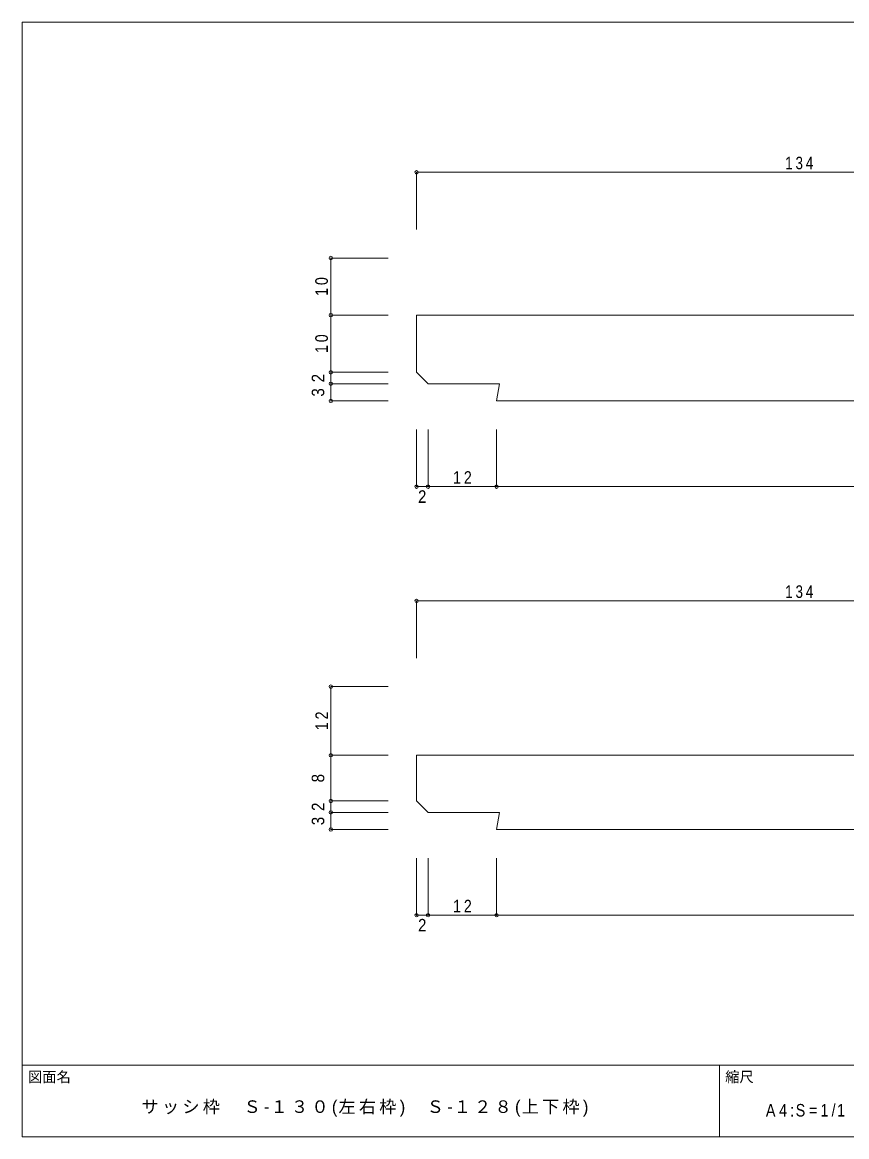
# Model space of a CAD drawing. Units: millimetres at full size, sheet at 1:1. Extents: x -141 to 141, y -98 to 98.
# Drawn here: x -141 to 3.3, y -97.5 to 97.5 of the extents above; entities that cross this region are included whole.
import ezdxf
from ezdxf.enums import TextEntityAlignment as Align

# ---------------------------------------------------------------- set-up
doc = ezdxf.new("R2010")
doc.units = ezdxf.units.MM
doc.header["$PDMODE"] = 32
doc.header["$PDSIZE"] = 0.6
for name, color, linetype, lineweight in [('0-0_ＫＢ製品', 2, 'Continuous', 9), ('0-3_寸法', 4, 'Continuous', 9), ('F-0_図面枠', 5, 'Continuous', 9), ('F-5_F-5ﾚｲﾔ', 7, 'Continuous', 9)]:
    doc.layers.add(name, color=color, linetype=linetype, lineweight=lineweight)
doc.styles.add('HGｺﾞｼｯｸM', font='')
doc.styles.get('HGｺﾞｼｯｸM').set_extended_font_data('HGｺﾞｼｯｸM')

msp = doc.modelspace()

# ---------------------------------------------------------------- linework, layer by layer
at = {"layer": '0-0_ＫＢ製品'}
for p, q in [((-72, 46.25), (-72, 36.25)), ((-70, 34.25), (-72, 36.25)), ((-70, 34.25), (-57.5, 34.25)), ((-58, 31.25), (-57.5, 34.25)), ((69, 31.25), (-58, 31.25)), ((-72, -38.75), (-72, -30.75)), ((62, -30.75), (-72, -30.75)), ((-70, -40.75), (-72, -38.75)), ((-70, -40.75), (-57.5, -40.75)), ((-58, -43.75), (-57.5, -40.75)), ((71, -43.75), (-58, -43.75))]:
    msp.add_line(p, q, dxfattribs=at)
msp.add_lwpolyline([(62, 56.25), (62, 46.25), (-72, 46.25)], dxfattribs=at)
at = {"layer": '0-3_寸法'}
for p, q in [((62, 71.25), (-72, 71.25)), ((-72, 71.25), (-72, 61.25)), ((-87, 56.25), (-87, 46.25)), ((-87, 56.25), (-77, 56.25)), ((-87, 46.25), (-77, 46.25)), ((-87, 46.25), (-87, 36.25)), ((-87, 36.25), (-77, 36.25)), ((-87, 36.25), (-87, 34.25)), ((-87, 34.25), (-77, 34.25)), ((-87, 34.25), (-87, 31.25)), ((-87, 31.25), (-77, 31.25)), ((-72, 16.25), (-72, 26.25)), ((-70, 16.25), (-70, 26.25)), ((-58, 16.25), (-58, 26.25)), ((-72, 16.25), (-70, 16.25)), ((-70, 16.25), (-58, 16.25)), ((-58, 16.25), (70, 16.25)), ((62, -3.75), (-72, -3.75)), ((-72, -3.75), (-72, -13.75)), ((-87, -18.75), (-87, -30.75)), ((-87, -18.75), (-77, -18.75)), ((-87, -30.75), (-77, -30.75)), ((-87, -30.75), (-87, -38.75)), ((-87, -38.75), (-77, -38.75)), ((-87, -38.75), (-87, -40.75)), ((-87, -40.75), (-77, -40.75)), ((-87, -40.75), (-87, -43.75)), ((-87, -43.75), (-77, -43.75)), ((-72, -58.75), (-72, -48.75)), ((-70, -58.75), (-70, -48.75)), ((-58, -58.75), (-58, -48.75)), ((-72, -58.75), (-70, -58.75)), ((-70, -58.75), (-58, -58.75)), ((-58, -58.75), (72, -58.75))]:
    msp.add_line(p, q, dxfattribs=at)
for p in [(-72, 71.25), (-87, 56.25), (-87, 46.25), (-87, 36.25), (-87, 34.25), (-87, 31.25), (-72, 16.25), (-70, 16.25), (-58, 16.25), (-72, -3.75), (-87, -18.75), (-87, -30.75), (-87, -38.75), (-87, -40.75), (-87, -43.75), (-72, -58.75), (-70, -58.75), (-58, -58.75)]:
    msp.add_point(p, dxfattribs=at)
at = {"layer": 'F-0_図面枠'}
for p, q in [((-141, 97.5), (141, 97.5)), ((-141, -97.5), (-141, 97.5)), ((-141, -85), (141, -85)), ((-19, -97.5), (-19, -85)), ((141, -97.5), (-141, -97.5))]:
    msp.add_line(p, q, dxfattribs=at)

# ---------------------------------------------------------------- texts
at = {"layer": '0-3_寸法', "color": 7, "style": 'HGｺﾞｼｯｸM', "width": 0.9}
for s, p in [('2', (-87.5, 34.5)), ('3', (-87.5, 32)), ('8', (-87.5, -35.5)), ('2', (-87.5, -40.5)), ('3', (-87.5, -43))]:
    msp.add_text(s, height=2.199, rotation=90, dxfattribs=at).set_placement(p, align=Align.BOTTOM_LEFT)
for p in [(-71.75, 12.75), (-71.75, -62.25)]:
    msp.add_text('2', height=2.199, dxfattribs=at).set_placement(p, align=Align.BOTTOM_LEFT)
at = {"layer": '0-3_寸法', "color": 7, "char_height": 2.199, "attachment_point": 7, "style": 'HGｺﾞｼｯｸM'}
for s, insert in [('\\T1.38;\\W0.8;134', (-7.5, 71.75)), ('\\T1.36;\\W0.85;12', (-65.625, 16.75)), ('\\T1.38;\\W0.8;134', (-7.5, -3.25)), ('\\T1.36;\\W0.85;12', (-65.625, -58.25))]:
    msp.add_mtext(s, dxfattribs=dict(at, insert=insert))
at = {"layer": '0-3_寸法', "color": 7, "char_height": 2.199, "attachment_point": 7, "rotation": 90, "style": 'HGｺﾞｼｯｸM'}
for s, insert in [('\\T1.36;\\W0.85;10', (-87.5, 49.625)), ('\\T1.36;\\W0.85;10', (-87.5, 39.625)), ('\\T1.36;\\W0.85;12', (-87.5, -26.375))]:
    msp.add_mtext(s, dxfattribs=dict(at, insert=insert))
at = {"layer": 'F-0_図面枠', "color": 7, "style": 'HGｺﾞｼｯｸM'}
msp.add_text('図面名', height=1.833, dxfattribs=at).set_placement((-140, -88.5), align=Align.BOTTOM_LEFT)
at = {"layer": 'F-5_F-5ﾚｲﾔ', "style": 'HGｺﾞｼｯｸM'}
msp.add_text('縮尺', height=1.833, dxfattribs=at).set_placement((-18, -88.5), align=Align.BOTTOM_LEFT)
at = {"layer": 'F-5_F-5ﾚｲﾔ', "char_height": 2.199, "attachment_point": 7, "style": 'HGｺﾞｼｯｸM'}
for s, insert in [('\\T1.19;サッシ枠\u3000Ｓ-１３０(左右枠)\u3000Ｓ-１２８(上下枠)', (-120.125, -94)), ('\\T1.39;\\W0.85;A4:S=1/1', (-10.875, -94))]:
    msp.add_mtext(s, dxfattribs=dict(at, insert=insert))

doc.saveas('drawing.dxf')
